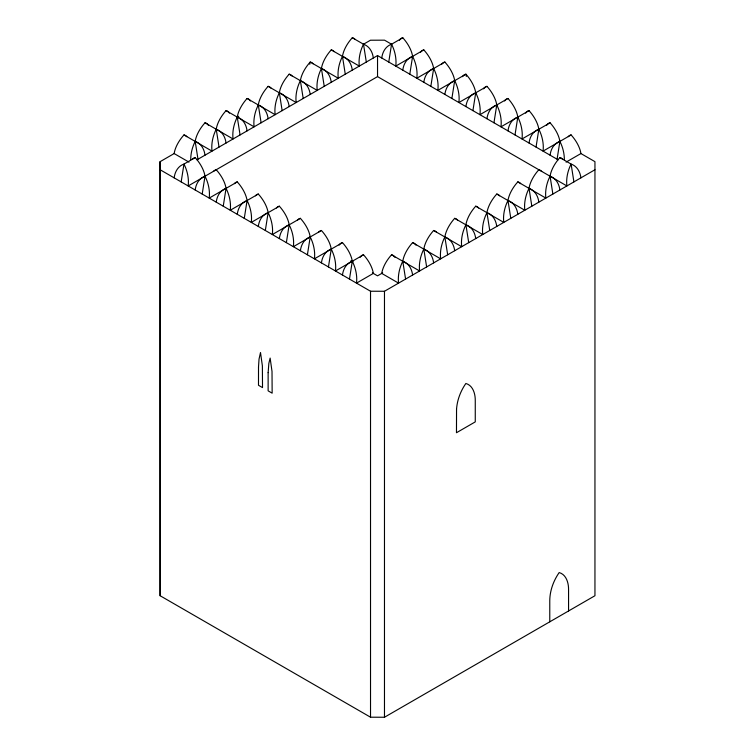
<?xml version="1.0" encoding="UTF-8"?>
<svg xmlns="http://www.w3.org/2000/svg" width="755" height="755" viewBox="0 0 755 755"><rect width="100%" height="100%" fill="white"/><g stroke="black" fill="none" stroke-linecap="round" stroke-linejoin="round"><path stroke-width="1.13" d="M181.162 181.898L183.965 164.08L195.186 157.606A25.528 13.345 48.7 0 1 205.011 176.236A25.528 15.666 72.2 0 1 209.21 198.093L237.268 181.898A25.528 13.345 48.7 0 1 247.083 200.528A25.528 15.666 72.2 0 1 251.292 222.395L279.35 206.2A25.528 13.345 48.7 0 1 289.165 224.82A25.528 15.666 72.2 0 1 293.374 246.687L321.432 230.492A25.528 13.345 48.7 0 1 331.247 249.122A25.528 15.666 72.2 0 1 335.456 270.979L363.514 254.784A25.528 13.345 48.7 0 1 373.329 273.414L356.492 283.134A25.528 15.666 72.2 0 0 352.292 261.268A25.528 13.345 48.7 0 0 342.468 242.638L314.42 258.833A25.528 15.666 72.2 0 0 310.211 236.966A25.528 13.345 48.7 0 0 300.386 218.346L272.338 234.541A25.528 15.666 72.2 0 0 268.129 212.674A25.528 13.345 48.7 0 0 258.304 194.044L230.256 210.249A25.528 15.666 72.2 0 0 226.047 188.382A25.528 13.345 48.7 0 0 216.232 169.752A25.528 11.023 56.5 0 0 213.382 171.508M202.198 194.044L205.011 176.236A25.528 17.988 64.5 0 0 195.186 189.996M223.244 206.2L226.047 188.382A25.528 17.988 64.5 0 0 216.232 202.151M244.28 218.346L247.083 200.528A25.528 17.988 64.5 0 0 237.268 214.297M265.326 230.492L268.129 212.674A25.528 17.988 64.5 0 0 258.304 226.443M286.362 242.638L289.165 224.82A25.528 17.988 64.5 0 0 279.35 238.589M307.398 254.784L310.211 236.966A25.528 17.988 64.5 0 0 300.386 250.736M328.444 266.93L331.247 249.112A25.528 17.988 64.5 0 0 321.432 262.882M349.48 279.076L352.292 261.268A25.528 17.988 64.5 0 0 342.468 275.028M388.759 62.042L391.562 44.224L402.783 37.75A25.528 13.345 48.7 0 1 412.607 56.38A25.528 15.666 72.2 0 1 416.817 78.246L444.865 62.042A25.528 13.345 48.7 0 1 454.689 80.672A25.528 15.666 72.2 0 1 458.889 102.538L486.947 86.344A25.528 13.345 48.7 0 1 496.762 104.964A25.528 15.666 72.2 0 1 500.971 126.831L529.028 110.636A25.528 13.345 48.7 0 1 538.844 129.265A25.528 15.666 72.2 0 1 543.053 151.123L571.11 134.928A25.528 13.345 48.7 0 1 580.925 153.558L566.071 162.127M409.795 74.188L412.607 56.38A25.528 17.988 64.5 0 0 402.783 70.139M430.841 86.344L433.644 68.526A25.528 13.345 48.7 0 0 423.829 49.896L395.771 66.091A25.528 15.666 72.2 0 0 391.562 44.224A25.528 17.988 64.5 0 0 381.747 57.993M451.877 98.49L454.689 80.672A25.528 17.988 64.5 0 0 444.865 94.441M472.923 110.636L475.725 92.818A25.528 13.345 48.7 0 0 465.911 74.188L437.853 90.392A25.528 15.666 72.2 0 0 433.644 68.526A25.528 17.988 64.5 0 0 423.829 82.295M493.959 122.782L496.762 104.964A25.528 17.988 64.5 0 0 486.947 118.733M515.004 134.928L517.807 117.11A25.528 13.345 48.7 0 0 507.983 98.49L479.935 114.684A25.528 15.666 72.2 0 0 475.725 92.818A25.528 17.988 64.5 0 0 465.911 106.587M536.041 147.074L538.844 129.265A25.528 17.988 64.5 0 0 529.028 143.025M557.077 159.23L559.889 141.411A25.528 13.345 48.7 0 0 550.065 122.782L522.016 138.977A25.528 15.666 72.2 0 0 517.807 117.11A25.528 17.988 64.5 0 0 507.983 130.879M309.776 64.288L310.211 62.042L338.259 78.246A25.528 15.666 -72.2 0 1 342.468 56.38A25.528 13.345 -48.7 0 1 352.292 37.75L363.514 44.224A25.528 17.988 -64.5 0 1 373.329 57.993M580.652 153.397L594.949 161.655L594.949 595.733L384.474 717.25L370.526 717.203L160.117 595.733L160.051 161.702L174.348 153.444M236.645 117.469L238.693 116.289M363.297 44.347L370.45 40.223L384.55 40.175L391.703 44.309M196.97 159.815L377.538 55.568L558.105 159.815M541.694 171.508A25.528 11.023 -56.5 0 0 538.844 169.752A25.528 13.345 -48.7 0 0 529.028 188.382A25.528 15.666 -72.2 0 0 524.819 210.249L496.762 194.044A25.528 13.345 -48.7 0 0 486.947 212.674A25.528 15.666 -72.2 0 0 482.738 234.541L454.689 218.346A25.528 13.345 -48.7 0 0 444.865 236.966A25.528 15.666 -72.2 0 0 440.656 258.833L412.607 242.638A25.528 13.345 -48.7 0 0 402.783 261.268A25.528 15.666 -72.2 0 0 398.574 283.134L381.747 273.414A25.528 13.345 -48.7 0 1 391.562 254.784L419.62 270.979A25.528 15.666 -72.2 0 1 423.829 249.112A25.528 13.345 -48.7 0 1 433.644 230.492L461.701 246.687A25.528 15.666 -72.2 0 1 465.911 224.82A25.528 13.345 -48.7 0 1 475.725 206.2L503.783 222.395A25.528 15.666 -72.2 0 1 507.983 200.528A25.528 13.345 -48.7 0 1 517.807 181.898L545.856 198.093A25.528 15.666 -72.2 0 1 550.065 176.236A25.528 13.345 -48.7 0 1 559.889 157.606L571.11 164.08A25.528 15.666 -72.2 0 0 566.901 185.947L377.538 76.623L188.174 185.947A25.528 15.666 72.2 0 0 183.965 164.08A25.528 17.988 64.5 0 0 174.15 177.85M382.634 272.895L377.538 275.839L372.432 272.895M160.051 161.702L160.117 169.752L370.526 291.232L384.474 291.27L594.949 169.752M217.213 129.832L233.059 138.977A25.528 15.666 -72.2 0 1 237.268 117.11A25.528 13.345 -48.7 0 1 247.083 98.49L275.141 114.684A25.528 15.666 -72.2 0 1 279.35 92.818A25.528 13.345 -48.7 0 1 289.165 74.188L317.223 90.392A25.528 15.666 -72.2 0 1 321.432 68.526A25.528 13.345 -48.7 0 1 331.247 49.896L359.305 66.091A25.528 15.666 -72.2 0 1 363.514 44.224L366.317 62.042M196.177 141.978L212.023 151.123A25.528 15.666 -72.2 0 1 216.232 129.265A25.528 13.345 -48.7 0 1 226.047 110.636L254.105 126.831A25.528 15.666 -72.2 0 1 258.304 104.964A25.528 13.345 -48.7 0 1 268.129 86.344L296.177 102.538A25.528 15.666 -72.2 0 1 300.386 80.672A25.528 13.345 -48.7 0 1 310.211 62.042A25.528 11.023 -56.5 0 1 313.061 63.797M190.741 159.777A25.528 15.666 -72.2 0 1 195.186 141.411A25.528 13.345 -48.7 0 1 205.011 122.782L216.232 129.265A25.528 17.988 -64.5 0 1 226.047 143.025M188.995 162.127L174.15 153.558A25.528 13.345 -48.7 0 1 183.965 134.928L195.186 141.411A25.528 17.988 -64.5 0 1 205.011 155.181M351.009 260.532L353.057 261.702M466.335 76.434L465.911 74.188A25.528 11.023 56.5 0 0 462.551 76.689M573.913 181.898L571.11 164.08A25.528 17.988 -64.5 0 1 580.925 177.85M552.877 194.044L550.065 176.236A25.528 17.988 -64.5 0 1 559.889 189.996M531.831 206.2L529.028 188.382A25.528 17.988 -64.5 0 1 538.844 202.151M510.795 218.346L507.983 200.528A25.528 17.988 -64.5 0 1 517.807 214.297M489.75 230.492L486.947 212.674A25.528 17.988 -64.5 0 1 496.762 226.443M468.713 242.638L465.911 224.82A25.528 17.988 -64.5 0 1 475.725 238.589M447.668 254.784L444.865 236.966A25.528 17.988 -64.5 0 1 454.689 250.736M426.632 266.93L423.829 249.112A25.528 17.988 -64.5 0 1 433.644 262.882M405.586 279.076L402.783 261.268A25.528 17.988 -64.5 0 1 412.607 275.028M345.271 74.188L342.468 56.38A25.528 17.988 -64.5 0 1 352.292 70.139M324.235 86.344L321.432 68.526A25.528 17.988 -64.5 0 1 331.247 82.295M303.199 98.49L300.386 80.672A25.528 17.988 -64.5 0 1 310.211 94.441M282.153 110.636L279.35 92.818A25.528 17.988 -64.5 0 1 289.165 106.587M261.117 122.782L258.304 104.964A25.528 17.988 -64.5 0 1 268.129 118.733M240.071 134.928L237.268 117.11A25.528 17.988 -64.5 0 1 247.083 130.879M216.232 129.265L219.035 147.074M195.186 141.411L197.989 159.23M568.562 610.974L568.562 589.655C568.657 583.011 566.363 574.583 559.172 572.564C553.509 580.737 549.904 590.504 549.772 600.499L549.772 621.818M384.474 291.27L384.474 717.25M377.538 55.568L377.538 76.623M370.526 291.232L370.526 717.203M160.117 169.752L160.117 595.733M331.247 49.896A25.528 11.023 -56.5 0 1 334.097 51.651M247.083 98.49A25.528 11.023 -56.5 0 1 250.434 100.981M226.047 110.636A25.528 11.023 -56.5 0 1 229.397 113.137M268.129 86.344A25.528 11.023 -56.5 0 1 270.979 88.099M183.965 134.928A25.528 11.023 -56.5 0 1 186.815 136.683M205.011 122.782A25.528 11.023 -56.5 0 1 208.361 125.283M352.292 37.75A25.528 11.023 -56.5 0 1 355.143 39.505M289.165 74.188A25.528 11.023 -56.5 0 1 292.015 75.953M517.807 181.898A25.528 11.023 -56.5 0 1 520.657 183.654M433.644 230.492A25.528 11.023 -56.5 0 1 436.494 232.247M475.725 206.2A25.528 11.023 -56.5 0 1 478.576 207.955M391.562 254.784A25.528 11.023 -56.5 0 1 394.912 257.285M412.607 242.638A25.528 11.023 -56.5 0 1 415.958 245.139M559.889 157.606A25.528 11.023 -56.5 0 1 562.739 159.362M496.762 194.044A25.528 11.023 -56.5 0 1 499.612 195.809M454.689 218.346A25.528 11.023 -56.5 0 1 457.539 220.101M550.065 155.181A25.528 17.988 64.5 0 1 559.889 141.411A25.528 15.666 72.2 0 1 564.334 159.777M568.26 136.683A25.528 11.023 56.5 0 1 571.11 134.928M504.633 100.981A25.528 11.023 56.5 0 1 507.983 98.49M546.714 125.283A25.528 11.023 56.5 0 1 550.065 122.782M441.515 64.543A25.528 11.023 56.5 0 1 444.865 62.042M483.596 88.835A25.528 11.023 56.5 0 1 486.947 86.344M399.433 40.251A25.528 11.023 56.5 0 1 402.783 37.75M420.478 52.397A25.528 11.023 56.5 0 1 423.829 49.896M525.678 113.137A25.528 11.023 56.5 0 1 529.028 110.636M360.163 257.285A25.528 11.023 56.5 0 1 363.514 254.784M339.118 245.139A25.528 11.023 56.5 0 1 342.468 242.638M318.582 232.247A25.528 11.023 56.5 0 1 321.432 230.492M297.536 220.101A25.528 11.023 56.5 0 1 300.386 218.346M276.5 207.955A25.528 11.023 56.5 0 1 279.35 206.2M255.454 195.809A25.528 11.023 56.5 0 1 258.304 194.044M234.418 183.654A25.528 11.023 56.5 0 1 237.268 181.898M192.336 159.362A25.528 11.023 56.5 0 1 195.186 157.606M258.512 367.062L258.493 385.276L262.514 387.598L262.381 365.892L260.503 352.519L259.031 359.154L258.512 367.062M268.138 372.621L268.129 390.845L272.149 393.166L272.017 371.46L270.139 358.078L268.856 363.344L268.138 372.621M456.548 409.144L456.473 432.728L475.263 421.885L475.263 400.565C475.357 393.931 473.064 385.494 465.863 383.474C460.616 391.024 457.2 399.942 456.548 409.144"/></g></svg>
